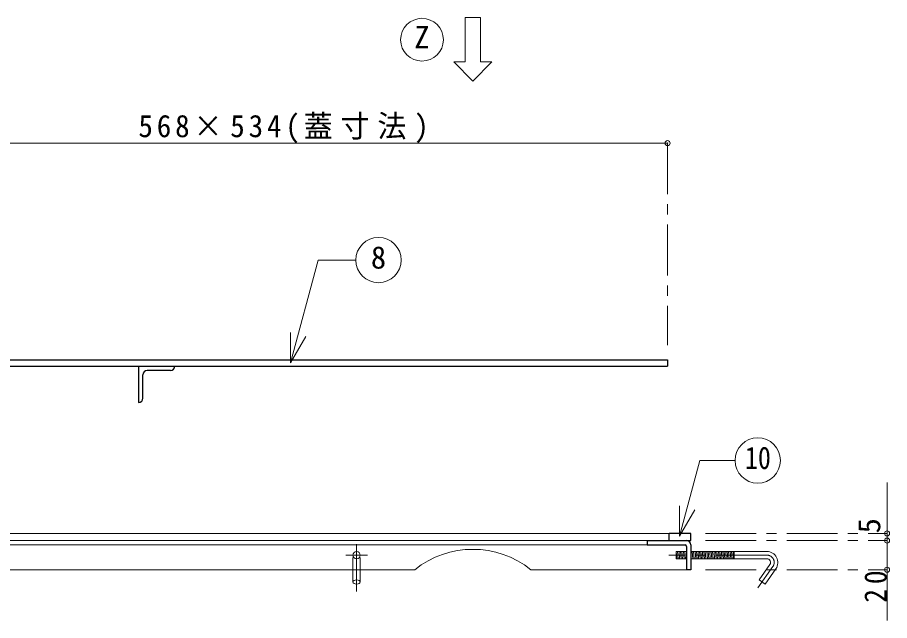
# Model space of a CAD drawing. Units: millimetres at full size, sheet at 1:7; details may follow other scales. Extents: x -1487 to 1348, y -983 to 984.
# Drawn here: x -213 to 387, y -199 to 216 of the extents above; entities that cross this region are included whole.
import ezdxf
from ezdxf.enums import TextEntityAlignment as Align

# ---------------------------------------------------------------- set-up
doc = ezdxf.new("R2010")
doc.units = ezdxf.units.MM
doc.header["$LTSCALE"] = 7
doc.header["$PDMODE"] = 32
doc.header["$PDSIZE"] = 3.5
doc.linetypes.add('CHAIN1', pattern=[8, 5, -1, 1, -1])
doc.linetypes.add('DASHED1', pattern=[1.8, 1.2, -0.6])
doc.layers.add('0-A', color=4, linetype='Continuous', lineweight=9)
doc.styles.add('ＭＳ ゴシック', font='')
doc.styles.get('ＭＳ ゴシック').set_extended_font_data('MS Gothic')

msp = doc.modelspace()

# ---------------------------------------------------------------- linework, layer by layer
at = {"layer": '0-A'}
for p, q in [((94.893, 215.513), (105.393, 215.513)), ((94.893, 184.888), (94.893, 215.513)), ((105.393, 215.513), (105.393, 184.888)), ((87.018, 184.888), (94.893, 184.888)), ((-299.857, 129.013), (234.143, 129.013)), ((240.041, -151.987), (240.45, -156.987)), ((241.045, -151.987), (241.453, -156.987)), ((242.048, -151.987), (242.456, -156.987)), ((243.051, -151.987), (243.46, -156.987)), ((244.055, -151.987), (244.463, -156.987)), ((245.058, -151.987), (245.466, -156.987)), ((246.061, -151.987), (246.47, -156.987)), ((247.065, -151.987), (247.143, -152.942)), ((250.143, -152.82), (250.483, -156.987)), ((251.078, -151.987), (251.486, -156.987)), ((252.081, -151.987), (252.49, -156.987)), ((253.085, -151.987), (253.493, -156.987)), ((254.088, -151.987), (254.496, -156.987)), ((255.091, -151.987), (255.5, -156.987)), ((256.095, -151.987), (256.503, -156.987)), ((257.098, -151.987), (257.506, -156.987)), ((258.101, -151.987), (258.51, -156.987)), ((259.105, -151.987), (259.513, -156.987)), ((260.108, -151.987), (260.516, -156.987)), ((261.111, -151.987), (261.52, -156.987)), ((262.115, -151.987), (262.523, -156.987)), ((263.118, -151.987), (263.526, -156.987)), ((264.121, -151.987), (264.53, -156.987)), ((265.125, -151.987), (265.533, -156.987)), ((266.128, -151.987), (266.536, -156.987)), ((267.131, -151.987), (267.54, -156.987)), ((268.135, -151.987), (268.543, -156.987)), ((269.138, -151.987), (269.546, -156.987)), ((270.141, -151.987), (270.55, -156.987)), ((271.145, -151.987), (271.553, -156.987)), ((272.148, -151.987), (272.556, -156.987)), ((273.151, -151.987), (273.56, -156.987)), ((274.155, -151.987), (274.563, -156.987)), ((275.158, -151.987), (275.566, -156.987)), ((276.161, -151.987), (276.57, -156.987)), ((277.165, -151.987), (277.573, -156.987)), ((278.168, -151.987), (278.576, -156.987)), ((279.171, -151.987), (279.58, -156.987)), ((280.041, -156.987), (280.041, -151.987)), ((60.143, -164.487), (-846.857, -164.487)), ((17.643, -164.487), (17.643, -172.985)), ((22.643, -164.487), (22.643, -172.985)), ((247.143, -164.487), (140.143, -164.487))]:
    msp.add_line(p, q, dxfattribs=at)
at = {"layer": '0-A', "linetype": 'CHAIN1'}
for p, q in [((234.143, 129.013), (234.143, -9.987)), ((260.143, -139.487), (385.143, -139.487)), ((20.143, -146.987), (20.143, -179.418)), ((260.143, -144.487), (385.143, -144.487)), ((12.643, -154.487), (27.643, -154.487)), ((302.538, -154.487), (235.041, -154.487)), ((260.143, -164.487), (385.143, -164.487)), ((306.633, -162.355), (296.323, -177.08))]:
    msp.add_line(p, q, dxfattribs=at)
at = {"layer": '0-A', "color": 7, "lineweight": 18}
for p, q in [((-25.256, -22.176), (-6.297, 48.578)), ((19.624, 48.578), (-6.297, 48.578)), ((-25.256, -22.176), (-25.256, -1.176)), ((-25.256, -22.176), (-14.756, -3.989)), ((242.284, -141.482), (256.26, -89.323)), ((280.574, -89.323), (256.26, -89.323)), ((242.284, -141.482), (242.284, -120.482)), ((242.284, -141.482), (252.784, -123.295)), ((235.143, -139.487), (-834.857, -139.487)), ((-819.857, -144.487), (220.143, -144.487)), ((-819.857, -147.487), (220.143, -147.487)), ((240.041, -156.987), (240.041, -151.987)), ((247.143, -151.987), (240.041, -151.987)), ((302.538, -151.987), (250.143, -151.987)), ((247.143, -156.987), (240.041, -156.987)), ((302.538, -156.987), (250.143, -156.987)), ((308.681, -163.789), (301.238, -174.418))]:
    msp.add_line(p, q, dxfattribs=at)
at = {"layer": '0-A', "color": 5, "lineweight": 25}
for p, q in [((-299.857, -19.987), (234.143, -19.987)), ((234.143, -19.987), (234.143, -24.487)), ((-312.357, -24.487), (234.143, -24.487)), ((-129.857, -24.487), (-129.857, -49.487)), ((-107.857, -27.487), (-123.857, -27.487)), ((-126.857, -46.487), (-126.857, -30.487)), ((250.143, -139.487), (235.143, -139.487)), ((235.143, -144.487), (235.143, -139.487)), ((250.143, -144.487), (250.143, -139.487)), ((220.143, -144.487), (250.143, -144.487)), ((220.143, -144.487), (220.143, -147.487)), ((220.143, -147.487), (246.143, -147.487)), ((247.143, -148.487), (247.143, -164.487)), ((250.143, -147.487), (250.143, -164.487)), ((250.143, -164.487), (247.143, -164.487))]:
    msp.add_line(p, q, dxfattribs=at)
at = {"layer": '0-A', "linetype": 'DASHED1'}
for p, q in [((17.643, -164.487), (17.643, -154.487)), ((22.643, -164.487), (22.643, -154.487))]:
    msp.add_line(p, q, dxfattribs=at)
at = {"layer": '0-A'}
for points in [[(87.018, 184.888), (100.143, 171.763), (113.268, 184.888), (105.393, 184.888)], [(385.143, -104.487), (385.143, -144.487), (385.143, -199.487)]]:
    msp.add_lwpolyline(points, dxfattribs=at)
at = {"layer": '0-A', "color": 7, "lineweight": 18}
msp.add_lwpolyline([(304.586, -160.921), (297.143, -171.551), (301.238, -174.418)], dxfattribs=at)
for centre, radius in [((65.143, 200.201), 14.7), ((35.224, 48.578), 15.6), ((296.174, -89.323), 15.6)]:
    msp.add_circle(centre, radius, dxfattribs=at)
at = {"layer": '0-A'}
msp.add_circle((20.143, -154.487), 2.5, dxfattribs=at)
at = {"layer": '0-A', "color": 5, "lineweight": 25}
for centre, radius, start, end in [((-123.857, -30.487), 3, 90, 180), ((-107.857, -24.487), 3, 270, 0), ((-129.857, -46.487), 3, 270, 0), ((246.143, -148.487), 1, 0, 90), ((247.143, -147.487), 3, 0, 90)]:
    msp.add_arc(centre, radius, start, end, dxfattribs=at)
at = {"layer": '0-A'}
msp.add_arc((100.143, -214.63), 64.143, 51.41991, 128.58009, dxfattribs=at)
at = {"layer": '0-A', "color": 7, "lineweight": 18}
for radius in [7.5, 2.5]:
    msp.add_arc((302.538, -159.487), radius, 325, 90, dxfattribs=at)
at = {"layer": '0-A', "linetype": 'CHAIN1'}
msp.add_arc((302.538, -159.487), 5, 325, 90, dxfattribs=at)
at = {"layer": '0-A'}
msp.add_ellipse((20.143, -172.974), major_axis=(2.5, 0), ratio=0.57, dxfattribs=at)
for p in [(234.143, 129.013), (385.143, -139.487), (385.143, -144.487), (385.143, -164.487)]:
    msp.add_point(p, dxfattribs=at)

# ---------------------------------------------------------------- texts
at = {"layer": '0-A', "color": 7, "style": 'ＭＳ ゴシック'}
for s, p in [('Z', (59.893, 189.701)), ('8', (29.974, 38.078))]:
    msp.add_text(s, height=15.4, dxfattribs=at).set_placement(p, align=Align.BOTTOM_LEFT)
at = {"layer": '0-A', "color": 7, "style": 'ＭＳ ゴシック', "width": 0.85}
msp.add_text('10', height=15.4, dxfattribs=at).set_placement((287.424, -99.823), align=Align.BOTTOM_LEFT)
at = {"layer": '0-A', "color": 7, "style": 'ＭＳ ゴシック'}
msp.add_text('5', height=15.4, rotation=90, dxfattribs=at).set_placement((385.143, -139.487), align=Align.BOTTOM_LEFT)
at = {"layer": '0-A', "color": 7, "insert": (-129.982, 129.013), "char_height": 15.4, "attachment_point": 7, "style": 'ＭＳ ゴシック'}
msp.add_mtext('\\T1.27;\\W0.95;568×534(蓋寸法)', dxfattribs=at)
at = {"layer": '0-A', "color": 7, "insert": (385.143, -187.237), "char_height": 15.4, "attachment_point": 7, "rotation": 90, "style": 'ＭＳ ゴシック'}
msp.add_mtext('\\T1.36;\\W0.9;20', dxfattribs=at)

doc.saveas('drawing.dxf')
